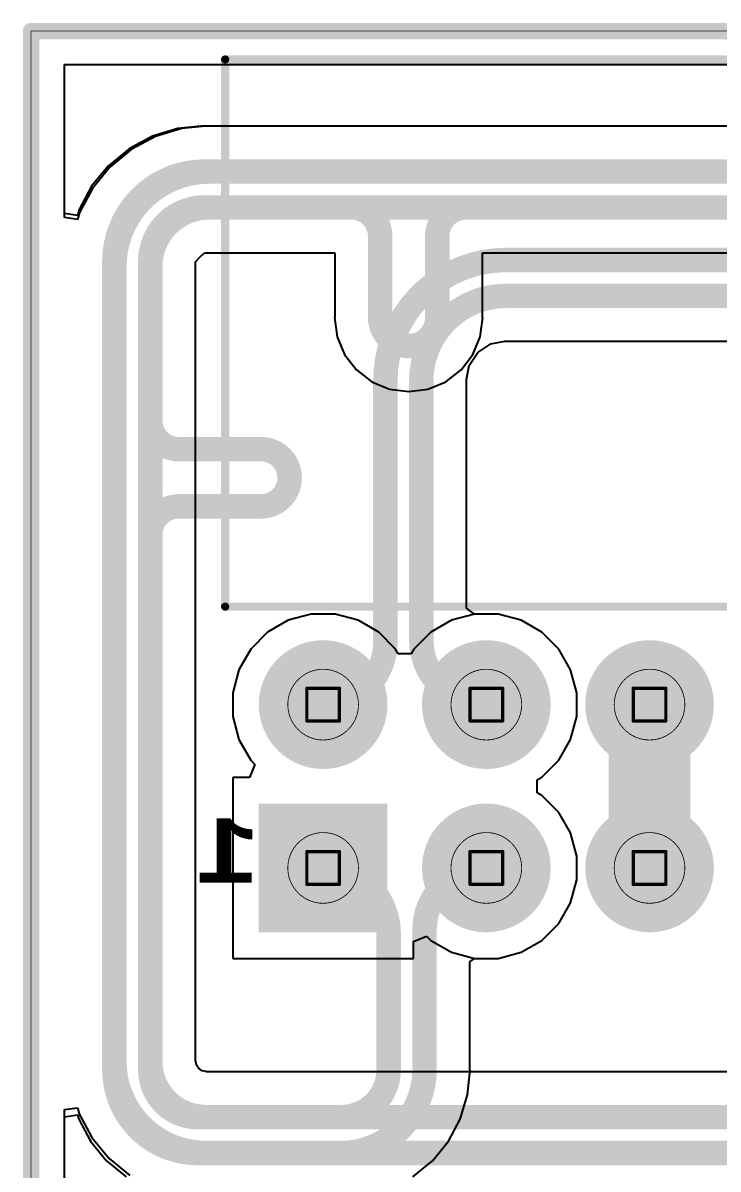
# Model space of a CAD drawing. Header units: inches. Extents: x 0 to 11.4, y 0 to 6.8.
# Drawn here: x -0.005 to 0.421, y 3.24 to 3.942 of the extents above; entities that cross this region are included whole.
import ezdxf

# ---------------------------------------------------------------- set-up
doc = ezdxf.new("R2010")
doc.units = ezdxf.units.IN
doc.header["$MEASUREMENT"] = 0
for name, color, linetype in [('Board Outline', 216, 'Continuous'), ('Bottom Layer', 5, 'Continuous'), ('Bottom Overlay', 54, 'Continuous'), ('Bottom Solder', 6, 'Continuous'), ('Dimension', 6, 'Continuous'), ('Drill Drawing', 1, 'Continuous'), ('Multi-Layer', 9, 'Continuous'), ('Pad Holes', 156, 'Continuous'), ('Top Layer', 1, 'Continuous'), ('Top Solder', 216, 'Continuous')]:
    doc.layers.add(name, color=color, linetype=linetype)
doc.styles.add('Courier New_Bold', font='', dxfattribs={"height": 0.2})
doc.styles.get('Courier New_Bold').set_extended_font_data('Courier New', bold=True)

# ---------------------------------------------------------------- blocks, each defined once
blk = doc.blocks.new('SSW_110_02_G_D_RA_N_B_39')
at = {"layer": 'Bottom Layer'}
h = blk.add_hatch(color=5, dxfattribs=at)
edge = h.paths.add_edge_path()
edge.add_arc((0.25, 0.05), 0.03543, 0, 360)
h = blk.add_hatch(color=5, dxfattribs=at)
edge = h.paths.add_edge_path()
edge.add_arc((0.35, 0.05), 0.03543, 0, 360)
blk.add_hatch(color=5, dxfattribs=at).paths.add_polyline_path([(0.41457, 0.08543), (0.48543, 0.08543), (0.48543, 0.01457), (0.41457, 0.01457)])
h = blk.add_hatch(color=5, dxfattribs=at)
edge = h.paths.add_edge_path()
edge.add_arc((0.25, -0.05), 0.03543, 0, 360)
h = blk.add_hatch(color=5, dxfattribs=at)
edge = h.paths.add_edge_path()
edge.add_arc((0.35, -0.05), 0.03543, 0, 360)
h = blk.add_hatch(color=5, dxfattribs=at)
edge = h.paths.add_edge_path()
edge.add_arc((0.45, -0.05), 0.03543, 0, 360)
at = {"layer": 'Bottom Solder'}
h = blk.add_hatch(color=6, dxfattribs=at)
edge = h.paths.add_edge_path()
edge.add_arc((0.25, 0.05), 0.03943, 0, 360)
h = blk.add_hatch(color=6, dxfattribs=at)
edge = h.paths.add_edge_path()
edge.add_arc((0.35, 0.05), 0.03943, 0, 360)
blk.add_hatch(color=6, dxfattribs=at).paths.add_polyline_path([(0.41057, 0.08943), (0.48943, 0.08943), (0.48943, 0.01057), (0.41057, 0.01057)])
h = blk.add_hatch(color=6, dxfattribs=at)
edge = h.paths.add_edge_path()
edge.add_arc((0.25, -0.05), 0.03943, 0, 360)
h = blk.add_hatch(color=6, dxfattribs=at)
edge = h.paths.add_edge_path()
edge.add_arc((0.35, -0.05), 0.03943, 0, 360)
h = blk.add_hatch(color=6, dxfattribs=at)
edge = h.paths.add_edge_path()
edge.add_arc((0.45, -0.05), 0.03943, 0, 360)
at = {"layer": 'Multi-Layer'}
h = blk.add_hatch(color=9, dxfattribs=at)
edge = h.paths.add_edge_path()
edge.add_arc((0.25, 0.05), 0.03543, 0, 360)
h = blk.add_hatch(color=9, dxfattribs=at)
edge = h.paths.add_edge_path()
edge.add_arc((0.35, 0.05), 0.03543, 0, 360)
blk.add_hatch(color=9, dxfattribs=at).paths.add_polyline_path([(0.41457, 0.08543), (0.48543, 0.08543), (0.48543, 0.01457), (0.41457, 0.01457)])
h = blk.add_hatch(color=9, dxfattribs=at)
edge = h.paths.add_edge_path()
edge.add_arc((0.25, -0.05), 0.03543, 0, 360)
h = blk.add_hatch(color=9, dxfattribs=at)
edge = h.paths.add_edge_path()
edge.add_arc((0.35, -0.05), 0.03543, 0, 360)
h = blk.add_hatch(color=9, dxfattribs=at)
edge = h.paths.add_edge_path()
edge.add_arc((0.45, -0.05), 0.03543, 0, 360)
at = {"layer": 'Pad Holes'}
h = blk.add_hatch(color=7, dxfattribs=at)
edge = h.paths.add_edge_path()
edge.add_arc((0.25, 0.05), 0.02047, 0, 360)
h = blk.add_hatch(color=7, dxfattribs=at)
edge = h.paths.add_edge_path()
edge.add_arc((0.35, 0.05), 0.02047, 0, 360)
h = blk.add_hatch(color=7, dxfattribs=at)
edge = h.paths.add_edge_path()
edge.add_arc((0.45, 0.05), 0.02047, 0, 360)
h = blk.add_hatch(color=7, dxfattribs=at)
edge = h.paths.add_edge_path()
edge.add_arc((0.25, -0.05), 0.02047, 0, 360)
h = blk.add_hatch(color=7, dxfattribs=at)
edge = h.paths.add_edge_path()
edge.add_arc((0.35, -0.05), 0.02047, 0, 360)
h = blk.add_hatch(color=7, dxfattribs=at)
edge = h.paths.add_edge_path()
edge.add_arc((0.45, -0.05), 0.02047, 0, 360)
at = {"layer": 'Top Layer'}
h = blk.add_hatch(color=1, dxfattribs=at)
edge = h.paths.add_edge_path()
edge.add_arc((0.25, 0.05), 0.03543, 0, 360)
h = blk.add_hatch(color=1, dxfattribs=at)
edge = h.paths.add_edge_path()
edge.add_arc((0.35, 0.05), 0.03543, 0, 360)
blk.add_hatch(color=1, dxfattribs=at).paths.add_polyline_path([(0.41457, 0.08543), (0.48543, 0.08543), (0.48543, 0.01457), (0.41457, 0.01457)])
h = blk.add_hatch(color=1, dxfattribs=at)
edge = h.paths.add_edge_path()
edge.add_arc((0.25, -0.05), 0.03543, 0, 360)
h = blk.add_hatch(color=1, dxfattribs=at)
edge = h.paths.add_edge_path()
edge.add_arc((0.35, -0.05), 0.03543, 0, 360)
h = blk.add_hatch(color=1, dxfattribs=at)
edge = h.paths.add_edge_path()
edge.add_arc((0.45, -0.05), 0.03543, 0, 360)
at = {"layer": 'Top Solder'}
h = blk.add_hatch(color=216, dxfattribs=at)
edge = h.paths.add_edge_path()
edge.add_arc((0.25, 0.05), 0.03943, 0, 360)
h = blk.add_hatch(color=216, dxfattribs=at)
edge = h.paths.add_edge_path()
edge.add_arc((0.35, 0.05), 0.03943, 0, 360)
blk.add_hatch(color=216, dxfattribs=at).paths.add_polyline_path([(0.41057, 0.08943), (0.48943, 0.08943), (0.48943, 0.01057), (0.41057, 0.01057)])
h = blk.add_hatch(color=216, dxfattribs=at)
edge = h.paths.add_edge_path()
edge.add_arc((0.25, -0.05), 0.03943, 0, 360)
h = blk.add_hatch(color=216, dxfattribs=at)
edge = h.paths.add_edge_path()
edge.add_arc((0.35, -0.05), 0.03943, 0, 360)
h = blk.add_hatch(color=216, dxfattribs=at)
edge = h.paths.add_edge_path()
edge.add_arc((0.45, -0.05), 0.03943, 0, 360)
at = {"layer": 'Bottom Overlay', "const_width": 0.005}
for points in [[(0.51004, -0.11), (-0.51004, -0.11)], [(0.51004, -0.11), (0.51004, -0.44504)], [(0.51004, -0.44504), (-0.51004, -0.44504)]]:
    blk.add_lwpolyline(points, dxfattribs=at)
at = {"layer": 'Bottom Overlay', "const_width": 0.0025}
for points in [[(0.50879, -0.11, 1), (0.51129, -0.11, 1)], [(0.50879, -0.11, 1), (0.51129, -0.11, 1)], [(0.50879, -0.44504, 1), (0.51129, -0.44504, 1)], [(0.50879, -0.44504, 1), (0.51129, -0.44504, 1)]]:
    blk.add_lwpolyline(points, format="xyb", close=True, dxfattribs=at)
at = {"layer": 'Bottom Overlay', "style": 'Courier New_Bold', "text_generation_flag": 2}
blk.add_text('1', height=0.03937, rotation=180, dxfattribs=at).set_placement((0.489, 0.059))

msp = doc.modelspace()

# ---------------------------------------------------------------- linework, layer by layer
at = {"layer": 'Board Outline', "const_width": 0.01}
for points in [[(0, 3.93701), (5.71929, 3.93701)], [(0, 0), (0, 3.93701)]]:
    msp.add_lwpolyline(points, dxfattribs=at)
at = {"layer": 'Board Outline', "const_width": 0.005}
msp.add_lwpolyline([(-0.0025, 3.93701, 1), (0.0025, 3.93701, 1)], format="xyb", close=True, dxfattribs=at)
msp.add_lwpolyline([(-0.0025, 3.93701, 1), (0.0025, 3.93701, 1)], format="xyb", close=True, dxfattribs=at)
at = {"layer": 'Bottom Layer'}
for p, q in [((0.02039, 3.82278), (0.02039, 3.91662)), ((0.02039, 3.91662), (5.6989, 3.91662)), ((0.09234, 3.87726), (0.07621, 3.87237)), ((0.10912, 3.87891), (0.09234, 3.87726)), ((0.10912, 3.87874), (0.10912, 3.87891)), ((3.2021, 3.87874), (0.10912, 3.87874)), ((0.07621, 3.87237), (0.06135, 3.86442)), ((0.06135, 3.86442), (0.04832, 3.85373)), ((0.04832, 3.85373), (0.03762, 3.8407)), ((0.03762, 3.8407), (0.02968, 3.82583)), ((0.02968, 3.82583), (0.02839, 3.82159)), ((0.02839, 3.82159), (0.02039, 3.82278)), ((0.27376, 3.74019), (0.28165, 3.74546)), ((0.28165, 3.74546), (0.29035, 3.74719)), ((0.29035, 3.74719), (0.29097, 3.74711)), ((0.29097, 3.74711), (0.49127, 3.74711)), ((0.26849, 3.73229), (0.27376, 3.74019)), ((0.26676, 3.7236), (0.26849, 3.73229)), ((0.26684, 3.72298), (0.26676, 3.7236)), ((0.26684, 3.58372), (0.26684, 3.72298)), ((0.27166, 3.58002), (0.26684, 3.58372)), ((0.28626, 3.58002), (0.27166, 3.58002)), ((0.30036, 3.57624), (0.28626, 3.58002)), ((0.313, 3.56894), (0.30036, 3.57624)), ((0.32332, 3.55862), (0.313, 3.56894)), ((0.33062, 3.54598), (0.32332, 3.55862)), ((0.33439, 3.53188), (0.33062, 3.54598)), ((0.33439, 3.51729), (0.33439, 3.53188)), ((0.33062, 3.50319), (0.33439, 3.51729)), ((0.32332, 3.49055), (0.33062, 3.50319)), ((0.313, 3.48023), (0.32332, 3.49055)), ((0.31015, 3.47859), (0.313, 3.48023)), ((0.31015, 3.47059), (0.31015, 3.47859)), ((0.313, 3.46894), (0.31015, 3.47059)), ((0.32332, 3.45862), (0.313, 3.46894)), ((0.33062, 3.44598), (0.32332, 3.45862)), ((0.33439, 3.43188), (0.33062, 3.44598)), ((0.33439, 3.41729), (0.33439, 3.43188)), ((0.33062, 3.40319), (0.33439, 3.41729)), ((0.32332, 3.39055), (0.33062, 3.40319)), ((0.313, 3.38023), (0.32332, 3.39055)), ((0.30036, 3.37293), (0.313, 3.38023)), ((0.26884, 3.36699), (0.27166, 3.36915)), ((0.27166, 3.36915), (0.28626, 3.36915)), ((0.28626, 3.36915), (0.30036, 3.37293)), ((0.26884, 3.301), (0.26884, 3.36699)), ((0.26747, 3.28561), (0.26898, 3.301)), ((0.26898, 3.301), (0.26884, 3.301)), ((0.26298, 3.27081), (0.26747, 3.28561)), ((0.02039, 3.2722), (0.02839, 3.27338)), ((0.02039, 0.02039), (0.02039, 3.2722)), ((0.02839, 3.27338), (0.02917, 3.27081)), ((0.02917, 3.27081), (0.03646, 3.25718)), ((0.25569, 3.25718), (0.26298, 3.27081)), ((0.03646, 3.25718), (0.04627, 3.24522)), ((0.24588, 3.24522), (0.25569, 3.25718)), ((0.04627, 3.24522), (0.05822, 3.23541)), ((0.23392, 3.23541), (0.24588, 3.24522))]:
    msp.add_line(p, q, dxfattribs=at)
at = {"layer": 'Bottom Layer', "const_width": 0.015}
for points in [[(0.05105, 3.79293, -0.414214), (0.10912, 3.851)], [(0.07305, 3.79293, -0.414214), (0.10912, 3.829)], [(0.2171, 3.72298, -0.414214), (0.29097, 3.79685)], [(0.2391, 3.72298, -0.414214), (0.29097, 3.77485)], [(0.09055, 3.681, -0.414214), (0.07305, 3.6985)], [(0.14095, 3.681, -1), (0.14095, 3.646)], [(0.07305, 3.6285, -0.414214), (0.09055, 3.646)], [(0.2171, 3.56273, -0.414214), (0.17896, 3.52459)], [(0.27896, 3.52459, -0.414214), (0.2391, 3.56445)], [(0.17896, 3.42459, -0.414214), (0.2191, 3.38445)], [(0.2411, 3.38673, -0.414214), (0.27896, 3.42459)], [(0.10205, 3.25, -0.414214), (0.05105, 3.301)], [(0.10205, 3.272, -0.414214), (0.07305, 3.301)], [(0.2411, 3.301, -0.414214), (0.1901, 3.25)], [(0.2191, 3.301, -0.414214), (0.1901, 3.272)]]:
    msp.add_lwpolyline(points, format="xyb", dxfattribs=at)
at = {"layer": 'Bottom Layer'}
for points, const_width in [([(0.10912, 3.851), (3.2021, 3.851)], 0.015), ([(0.10912, 3.829), (3.2021, 3.829)], 0.015), ([(0.29097, 3.79685), (3.1936, 3.79685)], 0.015), ([(0.05105, 3.301), (0.05105, 3.79293)], 0.015), ([(0.07305, 3.76918), (0.07305, 3.79293)], 0.015), ([(0.07305, 3.6985), (0.07305, 3.76918)], 0.015), ([(0.29097, 3.77485), (3.1936, 3.77485)], 0.015), ([(0.2171, 3.56273), (0.2171, 3.72298)], 0.015), ([(0.2391, 3.56445), (0.2391, 3.72298)], 0.015), ([(0.09055, 3.681), (0.14095, 3.681)], 0.015), ([(0.09055, 3.646), (0.14095, 3.646)], 0.015), ([(0.07305, 3.586), (0.07305, 3.6285)], 0.015), ([(0.07305, 3.301), (0.07305, 3.586)], 0.015), ([(0.37896, 3.42459), (0.37896, 3.52459)], 0.05), ([(0.2191, 3.301), (0.2191, 3.38445)], 0.015), ([(0.2411, 3.301), (0.2411, 3.38673)], 0.015), ([(0.10205, 3.272), (0.1901, 3.272)], 0.015), ([(0.10205, 3.25), (0.1901, 3.25)], 0.015)]:
    msp.add_lwpolyline(points, dxfattribs=dict(at, const_width=const_width))
for points, const_width in [([(0.10537, 3.851, 1), (0.11287, 3.851, 1)], 0.0075), ([(0.10537, 3.851, 1), (0.11287, 3.851, 1)], 0.0075), ([(0.10537, 3.829, 1), (0.11287, 3.829, 1)], 0.0075), ([(0.10537, 3.829, 1), (0.11287, 3.829, 1)], 0.0075), ([(0.28722, 3.79685, 1), (0.29472, 3.79685, 1)], 0.0075), ([(0.28722, 3.79685, 1), (0.29472, 3.79685, 1)], 0.0075), ([(0.0473, 3.79293, 1), (0.0548, 3.79293, 1)], 0.0075), ([(0.0473, 3.79293, 1), (0.0548, 3.79293, 1)], 0.0075), ([(0.0693, 3.79293, 1), (0.0768, 3.79293, 1)], 0.0075), ([(0.0693, 3.79293, 1), (0.0768, 3.79293, 1)], 0.0075), ([(0.0693, 3.76918, 1), (0.0768, 3.76918, 1)], 0.0075), ([(0.0693, 3.76918, 1), (0.0768, 3.76918, 1)], 0.0075), ([(0.28722, 3.77485, 1), (0.29472, 3.77485, 1)], 0.0075), ([(0.28722, 3.77485, 1), (0.29472, 3.77485, 1)], 0.0075), ([(0.21335, 3.72298, 1), (0.22085, 3.72298, 1)], 0.0075), ([(0.21335, 3.72298, 1), (0.22085, 3.72298, 1)], 0.0075), ([(0.23535, 3.72298, 1), (0.24285, 3.72298, 1)], 0.0075), ([(0.23535, 3.72298, 1), (0.24285, 3.72298, 1)], 0.0075), ([(0.0693, 3.6985, 1), (0.0768, 3.6985, 1)], 0.0075), ([(0.0693, 3.6985, 1), (0.0768, 3.6985, 1)], 0.0075), ([(0.0868, 3.681, 1), (0.0943, 3.681, 1)], 0.0075), ([(0.0868, 3.681, 1), (0.0943, 3.681, 1)], 0.0075), ([(0.1372, 3.681, 1), (0.1447, 3.681, 1)], 0.0075), ([(0.1372, 3.681, 1), (0.1447, 3.681, 1)], 0.0075), ([(0.0868, 3.646, 1), (0.0943, 3.646, 1)], 0.0075), ([(0.0868, 3.646, 1), (0.0943, 3.646, 1)], 0.0075), ([(0.1372, 3.646, 1), (0.1447, 3.646, 1)], 0.0075), ([(0.1372, 3.646, 1), (0.1447, 3.646, 1)], 0.0075), ([(0.0693, 3.6285, 1), (0.0768, 3.6285, 1)], 0.0075), ([(0.0693, 3.6285, 1), (0.0768, 3.6285, 1)], 0.0075), ([(0.0693, 3.586, 1), (0.0768, 3.586, 1)], 0.0075), ([(0.0693, 3.586, 1), (0.0768, 3.586, 1)], 0.0075), ([(0.21335, 3.56273, 1), (0.22085, 3.56273, 1)], 0.0075), ([(0.21335, 3.56273, 1), (0.22085, 3.56273, 1)], 0.0075), ([(0.23535, 3.56445, 1), (0.24285, 3.56445, 1)], 0.0075), ([(0.23535, 3.56445, 1), (0.24285, 3.56445, 1)], 0.0075), ([(0.36646, 3.52459, 1), (0.39146, 3.52459, 1)], 0.025), ([(0.17521, 3.52459, 1), (0.18271, 3.52459, 1)], 0.0075), ([(0.27521, 3.52459, 1), (0.28271, 3.52459, 1)], 0.0075), ([(0.36646, 3.42459, 1), (0.39146, 3.42459, 1)], 0.025), ([(0.17521, 3.42459, 1), (0.18271, 3.42459, 1)], 0.0075), ([(0.27521, 3.42459, 1), (0.28271, 3.42459, 1)], 0.0075), ([(0.21535, 3.38445, 1), (0.22285, 3.38445, 1)], 0.0075), ([(0.21535, 3.38445, 1), (0.22285, 3.38445, 1)], 0.0075), ([(0.23735, 3.38673, 1), (0.24485, 3.38673, 1)], 0.0075), ([(0.23735, 3.38673, 1), (0.24485, 3.38673, 1)], 0.0075), ([(0.0473, 3.301, 1), (0.0548, 3.301, 1)], 0.0075), ([(0.0473, 3.301, 1), (0.0548, 3.301, 1)], 0.0075), ([(0.0693, 3.301, 1), (0.0768, 3.301, 1)], 0.0075), ([(0.0693, 3.301, 1), (0.0768, 3.301, 1)], 0.0075), ([(0.21535, 3.301, 1), (0.22285, 3.301, 1)], 0.0075), ([(0.21535, 3.301, 1), (0.22285, 3.301, 1)], 0.0075), ([(0.23735, 3.301, 1), (0.24485, 3.301, 1)], 0.0075), ([(0.23735, 3.301, 1), (0.24485, 3.301, 1)], 0.0075), ([(0.0983, 3.272, 1), (0.1058, 3.272, 1)], 0.0075), ([(0.0983, 3.272, 1), (0.1058, 3.272, 1)], 0.0075), ([(0.18635, 3.272, 1), (0.19385, 3.272, 1)], 0.0075), ([(0.18635, 3.272, 1), (0.19385, 3.272, 1)], 0.0075), ([(0.0983, 3.25, 1), (0.1058, 3.25, 1)], 0.0075), ([(0.0983, 3.25, 1), (0.1058, 3.25, 1)], 0.0075), ([(0.18635, 3.25, 1), (0.19385, 3.25, 1)], 0.0075), ([(0.18635, 3.25, 1), (0.19385, 3.25, 1)], 0.0075)]:
    msp.add_lwpolyline(points, format="xyb", close=True, dxfattribs=dict(at, const_width=const_width))
at = {"layer": 'Dimension', "const_width": 0.0005}
for points in [[(0, 3.93701), (5.71929, 3.93701)], [(0, 0), (0, 3.93701)]]:
    msp.add_lwpolyline(points, dxfattribs=at)
at = {"layer": 'Dimension'}
for points, const_width in [([(-0.00013, 3.93701, 1), (0.00013, 3.93701, 1)], 0.00025), ([(-0.00013, 3.93701, 1), (0.00013, 3.93701, 1)], 0.00025), ([(0.20061, 3.52459, 1), (0.15731, 3.52459, 1)], 0.0005), ([(0.30061, 3.52459, 1), (0.25731, 3.52459, 1)], 0.0005), ([(0.40061, 3.52459, 1), (0.35731, 3.52459, 1)], 0.0005), ([(0.15718, 3.52459, 1), (0.15743, 3.52459, 1)], 0.00025), ([(0.20049, 3.52459, 1), (0.20074, 3.52459, 1)], 0.00025), ([(0.25718, 3.52459, 1), (0.25743, 3.52459, 1)], 0.00025), ([(0.30049, 3.52459, 1), (0.30074, 3.52459, 1)], 0.00025), ([(0.35718, 3.52459, 1), (0.35743, 3.52459, 1)], 0.00025), ([(0.40049, 3.52459, 1), (0.40074, 3.52459, 1)], 0.00025), ([(0.20061, 3.42459, 1), (0.15731, 3.42459, 1)], 0.0005), ([(0.30061, 3.42459, 1), (0.25731, 3.42459, 1)], 0.0005), ([(0.40061, 3.42459, 1), (0.35731, 3.42459, 1)], 0.0005), ([(0.15718, 3.42459, 1), (0.15743, 3.42459, 1)], 0.00025), ([(0.20049, 3.42459, 1), (0.20074, 3.42459, 1)], 0.00025), ([(0.25718, 3.42459, 1), (0.25743, 3.42459, 1)], 0.00025), ([(0.30049, 3.42459, 1), (0.30074, 3.42459, 1)], 0.00025), ([(0.35718, 3.42459, 1), (0.35743, 3.42459, 1)], 0.00025), ([(0.40049, 3.42459, 1), (0.40074, 3.42459, 1)], 0.00025)]:
    msp.add_lwpolyline(points, format="xyb", close=True, dxfattribs=dict(at, const_width=const_width))
at = {"layer": 'Drill Drawing', "const_width": 0.002}
for points in [[(0.16896, 3.53459), (0.18896, 3.53459)], [(0.16896, 3.51459), (0.16896, 3.53459)], [(0.18896, 3.51459), (0.18896, 3.53459)], [(0.26896, 3.53459), (0.28896, 3.53459)], [(0.26896, 3.51459), (0.26896, 3.53459)], [(0.28896, 3.51459), (0.28896, 3.53459)], [(0.36896, 3.53459), (0.38896, 3.53459)], [(0.36896, 3.51459), (0.36896, 3.53459)], [(0.38896, 3.51459), (0.38896, 3.53459)], [(0.16896, 3.51459), (0.18896, 3.51459)], [(0.26896, 3.51459), (0.28896, 3.51459)], [(0.36896, 3.51459), (0.38896, 3.51459)], [(0.16896, 3.43459), (0.18896, 3.43459)], [(0.16896, 3.41459), (0.16896, 3.43459)], [(0.18896, 3.41459), (0.18896, 3.43459)], [(0.26896, 3.43459), (0.28896, 3.43459)], [(0.26896, 3.41459), (0.26896, 3.43459)], [(0.28896, 3.41459), (0.28896, 3.43459)], [(0.36896, 3.43459), (0.38896, 3.43459)], [(0.36896, 3.41459), (0.36896, 3.43459)], [(0.38896, 3.41459), (0.38896, 3.43459)], [(0.16896, 3.41459), (0.18896, 3.41459)], [(0.26896, 3.41459), (0.28896, 3.41459)], [(0.36896, 3.41459), (0.38896, 3.41459)]]:
    msp.add_lwpolyline(points, dxfattribs=at)
at = {"layer": 'Drill Drawing', "const_width": 0.001}
for points in [[(0.16846, 3.53459, 1), (0.16946, 3.53459, 1)], [(0.16846, 3.53459, 1), (0.16946, 3.53459, 1)], [(0.18846, 3.53459, 1), (0.18946, 3.53459, 1)], [(0.18846, 3.53459, 1), (0.18946, 3.53459, 1)], [(0.26846, 3.53459, 1), (0.26946, 3.53459, 1)], [(0.26846, 3.53459, 1), (0.26946, 3.53459, 1)], [(0.28846, 3.53459, 1), (0.28946, 3.53459, 1)], [(0.28846, 3.53459, 1), (0.28946, 3.53459, 1)], [(0.36846, 3.53459, 1), (0.36946, 3.53459, 1)], [(0.36846, 3.53459, 1), (0.36946, 3.53459, 1)], [(0.38846, 3.53459, 1), (0.38946, 3.53459, 1)], [(0.38846, 3.53459, 1), (0.38946, 3.53459, 1)], [(0.16846, 3.51459, 1), (0.16946, 3.51459, 1)], [(0.16846, 3.51459, 1), (0.16946, 3.51459, 1)], [(0.18846, 3.51459, 1), (0.18946, 3.51459, 1)], [(0.18846, 3.51459, 1), (0.18946, 3.51459, 1)], [(0.26846, 3.51459, 1), (0.26946, 3.51459, 1)], [(0.26846, 3.51459, 1), (0.26946, 3.51459, 1)], [(0.28846, 3.51459, 1), (0.28946, 3.51459, 1)], [(0.28846, 3.51459, 1), (0.28946, 3.51459, 1)], [(0.36846, 3.51459, 1), (0.36946, 3.51459, 1)], [(0.36846, 3.51459, 1), (0.36946, 3.51459, 1)], [(0.38846, 3.51459, 1), (0.38946, 3.51459, 1)], [(0.38846, 3.51459, 1), (0.38946, 3.51459, 1)], [(0.16846, 3.43459, 1), (0.16946, 3.43459, 1)], [(0.16846, 3.43459, 1), (0.16946, 3.43459, 1)], [(0.18846, 3.43459, 1), (0.18946, 3.43459, 1)], [(0.18846, 3.43459, 1), (0.18946, 3.43459, 1)], [(0.26846, 3.43459, 1), (0.26946, 3.43459, 1)], [(0.26846, 3.43459, 1), (0.26946, 3.43459, 1)], [(0.28846, 3.43459, 1), (0.28946, 3.43459, 1)], [(0.28846, 3.43459, 1), (0.28946, 3.43459, 1)], [(0.36846, 3.43459, 1), (0.36946, 3.43459, 1)], [(0.36846, 3.43459, 1), (0.36946, 3.43459, 1)], [(0.38846, 3.43459, 1), (0.38946, 3.43459, 1)], [(0.38846, 3.43459, 1), (0.38946, 3.43459, 1)], [(0.16846, 3.41459, 1), (0.16946, 3.41459, 1)], [(0.16846, 3.41459, 1), (0.16946, 3.41459, 1)], [(0.18846, 3.41459, 1), (0.18946, 3.41459, 1)], [(0.18846, 3.41459, 1), (0.18946, 3.41459, 1)], [(0.26846, 3.41459, 1), (0.26946, 3.41459, 1)], [(0.26846, 3.41459, 1), (0.26946, 3.41459, 1)], [(0.28846, 3.41459, 1), (0.28946, 3.41459, 1)], [(0.28846, 3.41459, 1), (0.28946, 3.41459, 1)], [(0.36846, 3.41459, 1), (0.36946, 3.41459, 1)], [(0.36846, 3.41459, 1), (0.36946, 3.41459, 1)], [(0.38846, 3.41459, 1), (0.38946, 3.41459, 1)], [(0.38846, 3.41459, 1), (0.38946, 3.41459, 1)]]:
    msp.add_lwpolyline(points, format="xyb", close=True, dxfattribs=at)
at = {"layer": 'Top Layer'}
for p, q in [((0.02039, 3.82535), (0.02039, 3.91662)), ((0.02039, 3.91662), (5.6989, 3.91662)), ((0.08992, 3.87731), (0.07436, 3.87258)), ((0.1061, 3.8789), (0.08992, 3.87731)), ((0.1061, 3.87874), (0.1061, 3.8789)), ((3.9301, 3.87874), (0.1061, 3.87874)), ((0.07436, 3.87258), (0.06002, 3.86492)), ((0.06002, 3.86492), (0.04744, 3.8546)), ((0.04744, 3.8546), (0.03713, 3.84203)), ((0.03713, 3.84203), (0.02946, 3.82769)), ((0.02839, 3.82416), (0.02039, 3.82535)), ((0.02946, 3.82769), (0.02839, 3.82416)), ((0.10078, 3.79567), (0.10351, 3.79854)), ((0.10351, 3.79854), (0.10637, 3.80126)), ((0.10637, 3.80126), (0.18617, 3.80126)), ((0.18617, 3.80126), (0.18617, 3.76163)), ((0.27665, 3.76163), (0.27665, 3.80126)), ((0.27665, 3.80126), (0.70764, 3.80126)), ((0.10078, 3.30614), (0.10078, 3.79567)), ((0.18617, 3.76163), (0.18602, 3.76163)), ((0.18602, 3.76163), (0.18757, 3.74988)), ((0.27525, 3.74988), (0.2768, 3.76163)), ((0.2768, 3.76163), (0.27665, 3.76163)), ((0.18757, 3.74988), (0.1921, 3.73893)), ((0.27072, 3.73893), (0.27525, 3.74988)), ((0.1921, 3.73893), (0.19932, 3.72953)), ((0.2635, 3.72953), (0.27072, 3.73893)), ((0.19932, 3.72953), (0.20872, 3.72232)), ((0.2541, 3.72232), (0.2635, 3.72953)), ((0.20872, 3.72232), (0.21966, 3.71779)), ((0.24316, 3.71779), (0.2541, 3.72232)), ((0.21966, 3.71779), (0.23141, 3.71624)), ((0.23141, 3.71624), (0.24316, 3.71779)), ((0.17166, 3.58002), (0.15756, 3.57624)), ((0.18626, 3.58002), (0.17166, 3.58002)), ((0.20036, 3.57624), (0.18626, 3.58002)), ((0.27166, 3.58002), (0.25756, 3.57624)), ((0.28626, 3.58002), (0.27166, 3.58002)), ((0.30036, 3.57624), (0.28626, 3.58002)), ((0.15756, 3.57624), (0.14492, 3.56894)), ((0.213, 3.56894), (0.20036, 3.57624)), ((0.25756, 3.57624), (0.24492, 3.56894)), ((0.313, 3.56894), (0.30036, 3.57624)), ((0.14492, 3.56894), (0.1346, 3.55862)), ((0.22332, 3.55862), (0.213, 3.56894)), ((0.24492, 3.56894), (0.2346, 3.55862)), ((0.32332, 3.55862), (0.313, 3.56894)), ((0.1346, 3.55862), (0.12731, 3.54598)), ((0.22496, 3.55578), (0.22332, 3.55862)), ((0.2346, 3.55862), (0.23296, 3.55578)), ((0.33062, 3.54598), (0.32332, 3.55862)), ((0.23296, 3.55578), (0.22496, 3.55578)), ((0.12731, 3.54598), (0.12353, 3.53188)), ((0.33439, 3.53188), (0.33062, 3.54598)), ((0.12353, 3.53188), (0.12353, 3.51729)), ((0.33439, 3.51729), (0.33439, 3.53188)), ((0.12353, 3.51729), (0.12731, 3.50319)), ((0.33062, 3.50319), (0.33439, 3.51729)), ((0.12731, 3.50319), (0.1346, 3.49055)), ((0.32332, 3.49055), (0.33062, 3.50319)), ((0.1346, 3.49055), (0.13713, 3.48802)), ((0.313, 3.48023), (0.32332, 3.49055)), ((0.13713, 3.48802), (0.13382, 3.48002)), ((0.13382, 3.48002), (0.12353, 3.48002)), ((0.12353, 3.48002), (0.12353, 3.36915)), ((0.31015, 3.47859), (0.313, 3.48023)), ((0.31015, 3.47059), (0.31015, 3.47859)), ((0.313, 3.46894), (0.31015, 3.47059)), ((0.32332, 3.45862), (0.313, 3.46894)), ((0.33062, 3.44598), (0.32332, 3.45862)), ((0.33439, 3.43188), (0.33062, 3.44598)), ((0.33439, 3.41729), (0.33439, 3.43188)), ((0.33062, 3.40319), (0.33439, 3.41729)), ((0.32332, 3.39055), (0.33062, 3.40319)), ((0.313, 3.38023), (0.32332, 3.39055)), ((0.23439, 3.37945), (0.24239, 3.38276)), ((0.24239, 3.38276), (0.24492, 3.38023)), ((0.23439, 3.36915), (0.23439, 3.37945)), ((0.24492, 3.38023), (0.25756, 3.37293)), ((0.30036, 3.37293), (0.313, 3.38023)), ((0.12353, 3.36915), (0.23439, 3.36915)), ((0.25756, 3.37293), (0.27166, 3.36915)), ((0.27166, 3.36915), (0.28626, 3.36915)), ((0.28626, 3.36915), (0.30036, 3.37293)), ((0.10093, 3.30614), (0.10078, 3.30614)), ((0.1014, 3.30374), (0.10093, 3.30614)), ((0.10276, 3.30171), (0.1014, 3.30374)), ((0.10479, 3.30036), (0.10276, 3.30171)), ((0.10718, 3.29988), (0.10479, 3.30036)), ((0.10718, 3.29974), (0.10718, 3.29988)), ((0.6741, 3.29974), (0.10718, 3.29974)), ((0.02039, 3.27657), (0.02839, 3.27776)), ((0.02839, 3.27776), (0.02954, 3.27398)), ((0.02039, 0.02039), (0.02039, 3.27657)), ((0.02954, 3.27398), (0.03731, 3.25945)), ((0.03731, 3.25945), (0.04776, 3.24671)), ((0.04776, 3.24671), (0.06049, 3.23626))]:
    msp.add_line(p, q, dxfattribs=at)
at = {"layer": 'Top Layer', "const_width": 0.015}
for points in [[(0.05105, 3.79594, -0.414214), (0.1061, 3.851)], [(0.07305, 3.79594, -0.414214), (0.1061, 3.829)], [(0.19641, 3.829, -0.414214), (0.21391, 3.8115)], [(0.24891, 3.8115, -0.414214), (0.26641, 3.829)], [(0.24891, 3.76163, -1), (0.21391, 3.76163)], [(0.10718, 3.25, -0.414214), (0.05105, 3.30614)], [(0.10718, 3.272, -0.414214), (0.07305, 3.30614)]]:
    msp.add_lwpolyline(points, format="xyb", dxfattribs=at)
for points in [[(0.1061, 3.851), (3.9301, 3.851)], [(0.1061, 3.829), (0.15391, 3.829)], [(0.15391, 3.829), (0.19641, 3.829)], [(0.26641, 3.829), (0.3531, 3.829)], [(0.3531, 3.829), (3.9301, 3.829)], [(0.21391, 3.76163), (0.21391, 3.8115)], [(0.24891, 3.76163), (0.24891, 3.8115)], [(0.05105, 3.30614), (0.05105, 3.79594)], [(0.07305, 3.30614), (0.07305, 3.79594)], [(0.10718, 3.272), (0.6741, 3.272)], [(0.10718, 3.25), (0.6741, 3.25)]]:
    msp.add_lwpolyline(points, dxfattribs=at)
at = {"layer": 'Top Layer', "const_width": 0.0075}
for points in [[(0.10235, 3.851, 1), (0.10985, 3.851, 1)], [(0.10235, 3.851, 1), (0.10985, 3.851, 1)], [(0.10235, 3.829, 1), (0.10985, 3.829, 1)], [(0.10235, 3.829, 1), (0.10985, 3.829, 1)], [(0.15016, 3.829, 1), (0.15766, 3.829, 1)], [(0.15016, 3.829, 1), (0.15766, 3.829, 1)], [(0.19266, 3.829, 1), (0.20016, 3.829, 1)], [(0.19266, 3.829, 1), (0.20016, 3.829, 1)], [(0.26266, 3.829, 1), (0.27016, 3.829, 1)], [(0.26266, 3.829, 1), (0.27016, 3.829, 1)], [(0.34935, 3.829, 1), (0.35685, 3.829, 1)], [(0.34935, 3.829, 1), (0.35685, 3.829, 1)], [(0.21016, 3.8115, 1), (0.21766, 3.8115, 1)], [(0.21016, 3.8115, 1), (0.21766, 3.8115, 1)], [(0.24516, 3.8115, 1), (0.25266, 3.8115, 1)], [(0.24516, 3.8115, 1), (0.25266, 3.8115, 1)], [(0.0473, 3.79594, 1), (0.0548, 3.79594, 1)], [(0.0473, 3.79594, 1), (0.0548, 3.79594, 1)], [(0.0693, 3.79594, 1), (0.0768, 3.79594, 1)], [(0.0693, 3.79594, 1), (0.0768, 3.79594, 1)], [(0.21016, 3.76163, 1), (0.21766, 3.76163, 1)], [(0.21016, 3.76163, 1), (0.21766, 3.76163, 1)], [(0.24516, 3.76163, 1), (0.25266, 3.76163, 1)], [(0.24516, 3.76163, 1), (0.25266, 3.76163, 1)], [(0.0473, 3.30614, 1), (0.0548, 3.30614, 1)], [(0.0473, 3.30614, 1), (0.0548, 3.30614, 1)], [(0.0693, 3.30614, 1), (0.0768, 3.30614, 1)], [(0.0693, 3.30614, 1), (0.0768, 3.30614, 1)], [(0.10343, 3.272, 1), (0.11093, 3.272, 1)], [(0.10343, 3.272, 1), (0.11093, 3.272, 1)], [(0.10343, 3.25, 1), (0.11093, 3.25, 1)], [(0.10343, 3.25, 1), (0.11093, 3.25, 1)]]:
    msp.add_lwpolyline(points, format="xyb", close=True, dxfattribs=at)

# ---------------------------------------------------------------- block references
at = {"rotation": 180}
msp.add_blockref('SSW_110_02_G_D_RA_N_B_39', (0.62896, 3.47459), dxfattribs=at)

doc.saveas('drawing.dxf')
